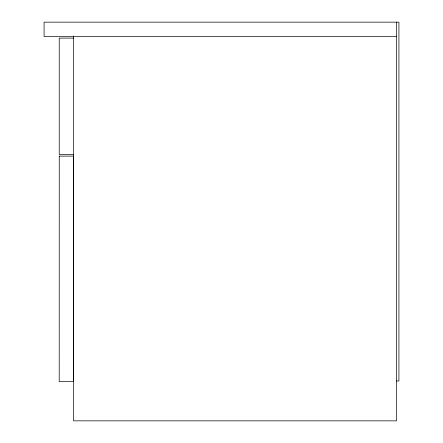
<?xml version="1.0" encoding="UTF-8"?>
<svg xmlns="http://www.w3.org/2000/svg" width="443" height="443" viewBox="0 0 443 443"><rect width="100%" height="100%" fill="white"/><g stroke="black" fill="none" stroke-linecap="round" stroke-linejoin="round"><path stroke-width="0.66" d="M396.529 36.503L44.078 36.503L44.078 22.15L398.921 22.15L398.921 380.98L396.529 380.98M73.582 38.098L59.229 38.098L59.229 154.518L73.582 154.518M396.529 22.15L396.529 420.85L73.582 420.85L73.582 35.944M59.257 156.113L59.207 381.539L73.582 381.539L73.61 156.113L59.229 156.113"/></g></svg>
